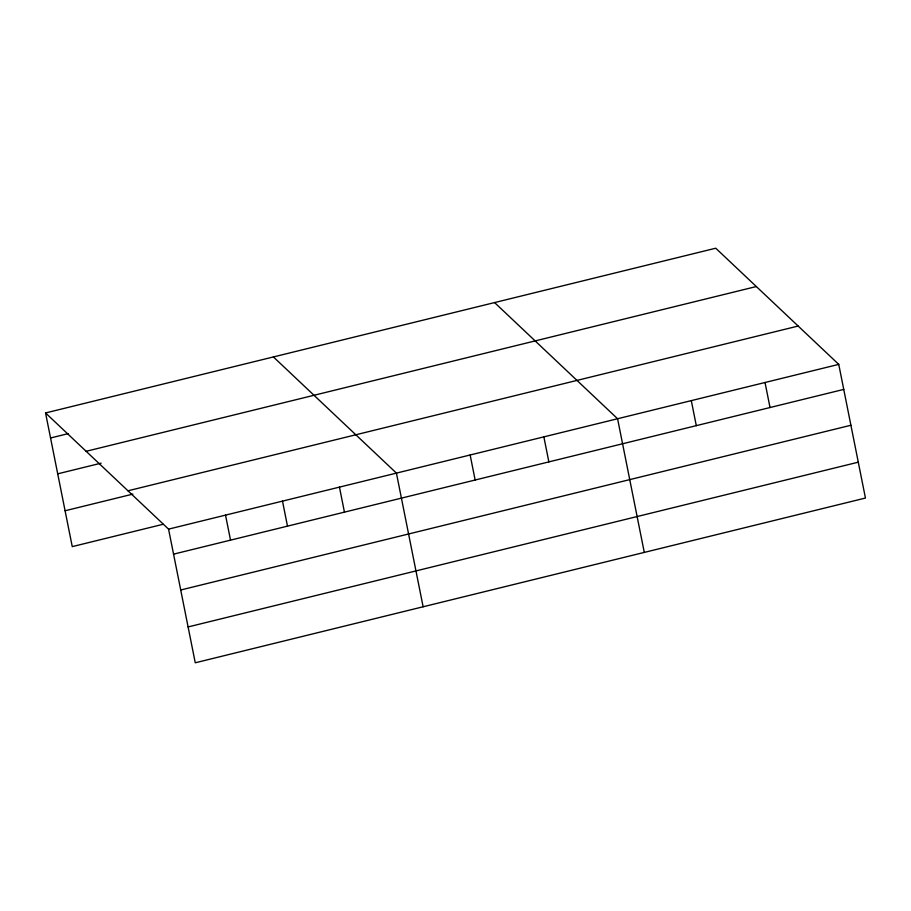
<?xml version="1.0" encoding="UTF-8"?>
<svg xmlns="http://www.w3.org/2000/svg" width="911" height="911" viewBox="0 0 911 911"><rect width="100%" height="100%" fill="white"/><g stroke="black" fill="none" stroke-linecap="round" stroke-linejoin="round"><path stroke-width="1.37" d="M45.55 412.956L715.739 248.213L838.746 364.377L865.45 498.044L195.261 662.787L168.558 529.132L45.55 412.956L72.254 546.623L163.126 524.28M50.549 437.986L68.177 433.647M86.146 451.298L756.324 286.544M57.712 473.834L101.121 463.164M127.961 490.79L798.15 326.047M65.091 510.764L132.915 494.092M168.558 529.132L838.746 364.377M173.557 554.15L843.745 389.407M180.72 589.998L850.908 425.255M188.099 626.939L858.287 462.184M494.571 302.577L617.578 418.753L644.293 552.408M273.414 356.941L396.422 473.116L423.125 606.772M765.024 382.506L770.023 407.524M691.301 400.624L696.3 425.653M543.856 436.87L548.866 461.888M470.144 454.999L475.143 480.017M339.45 487.123L344.449 512.141M282.49 501.118L287.489 526.148M225.518 515.125L230.529 540.143"/></g></svg>
